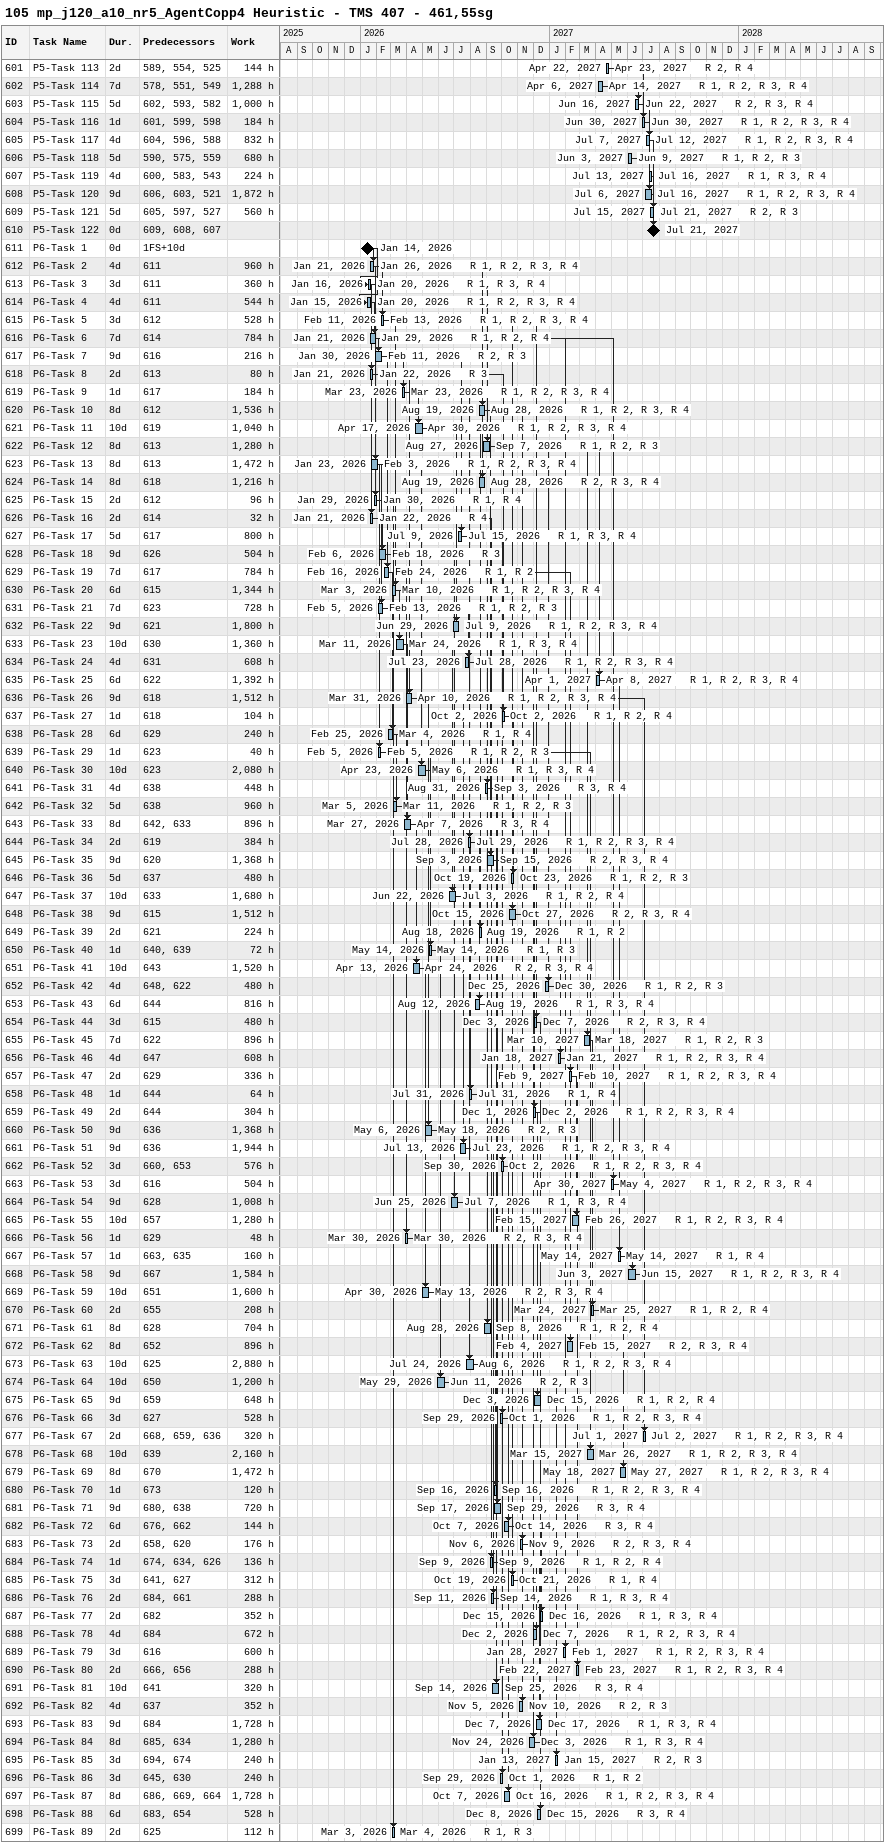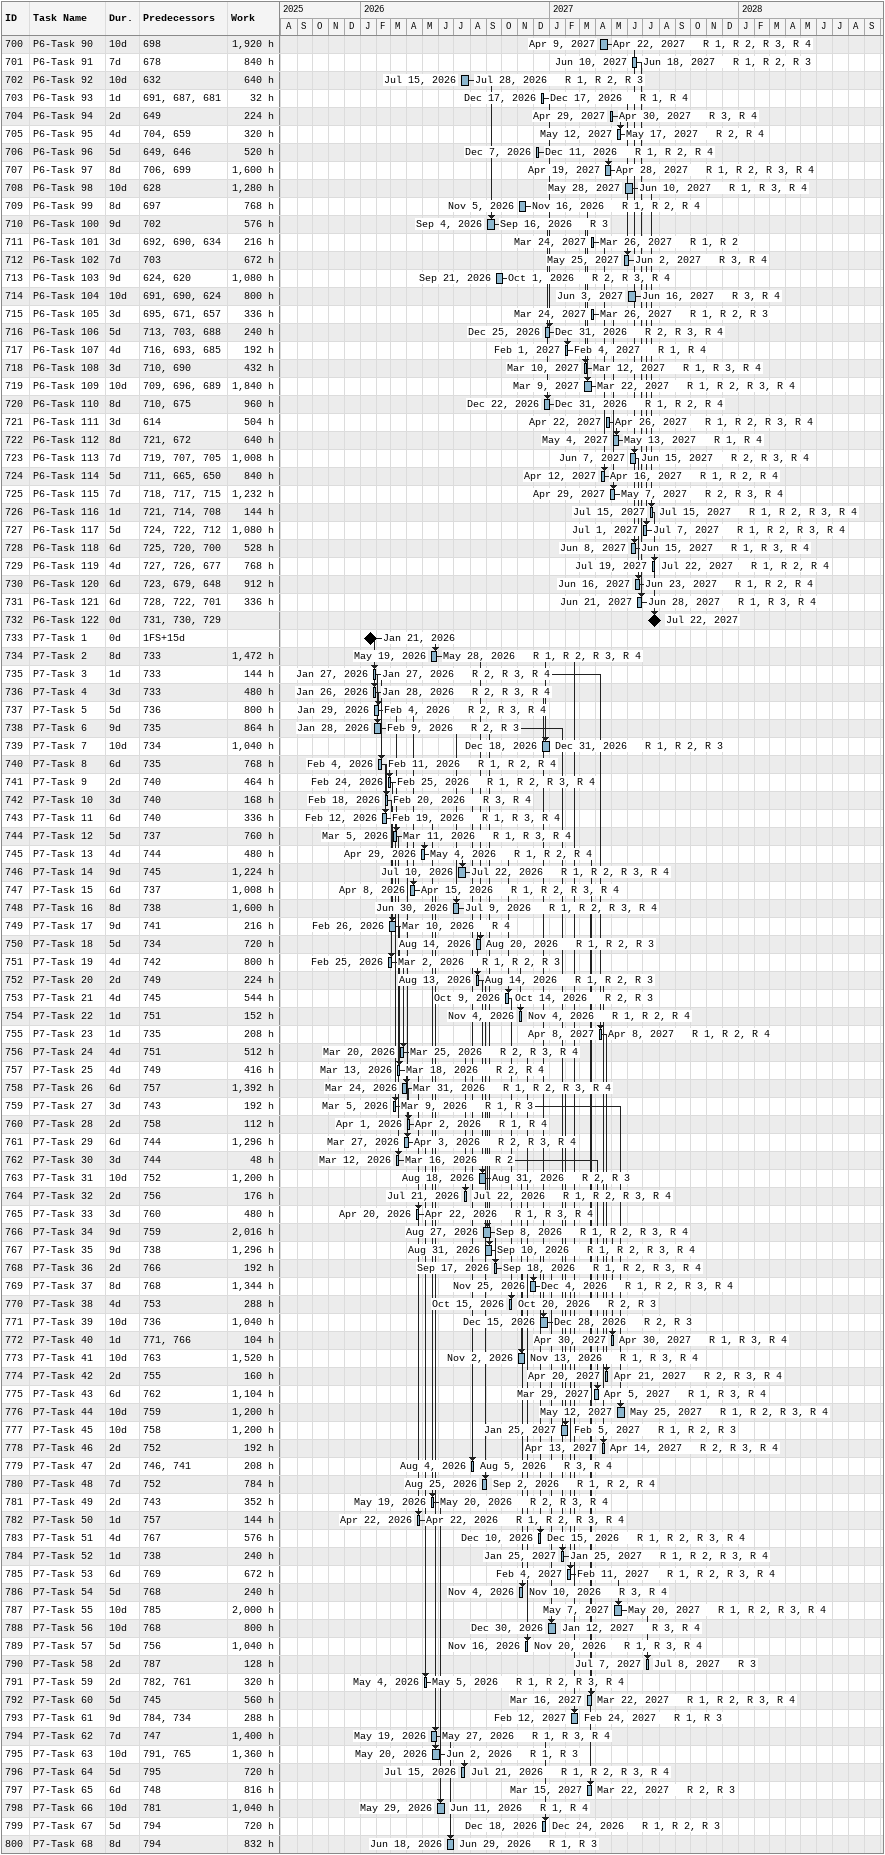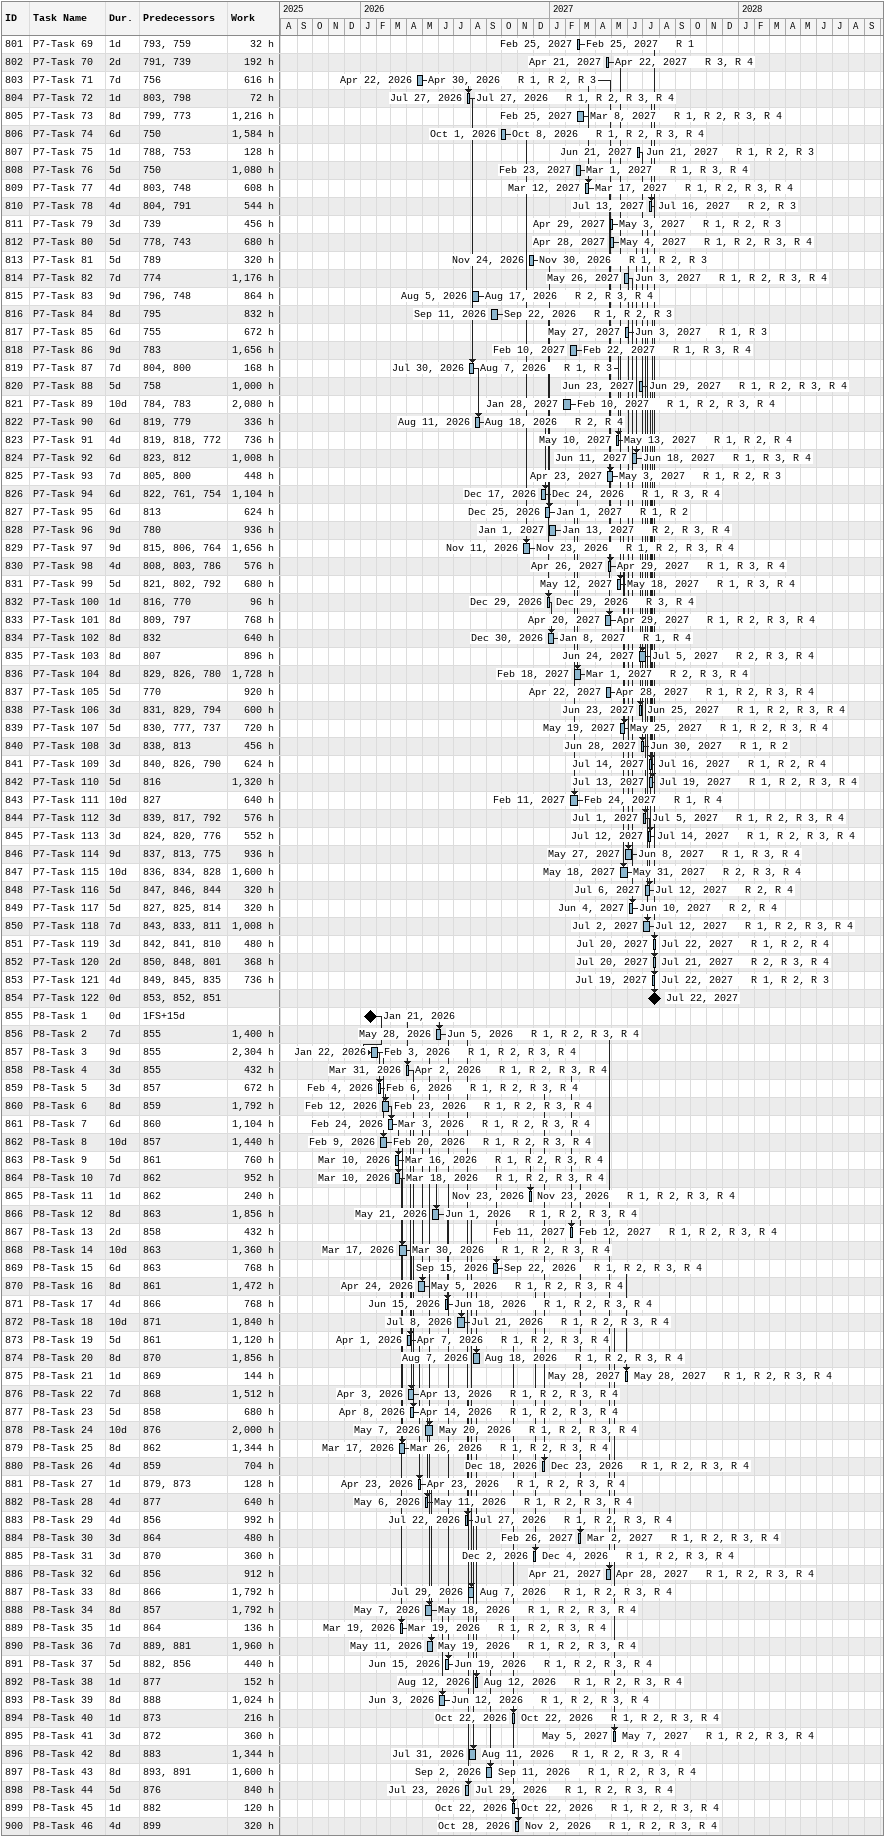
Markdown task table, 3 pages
105 mp_j120_a10_nr5_AgentCopp4 Heuristic - TMS 407 - 461,55sg

| ID | Task | Duration | Start | Finish | Predecessors | Resources | Work (h) |
|---|---|---|---|---|---|---|---|
| 601 | P5-Task 113 | 2d | 2027-04-22 | 2027-04-23 | 589, 554, 525 | R 2, R 4 | 144 |
| 602 | P5-Task 114 | 7d | 2027-04-06 | 2027-04-14 | 578, 551, 549 | R 1, R 2, R 3, R 4 | 1288 |
| 603 | P5-Task 115 | 5d | 2027-06-16 | 2027-06-22 | 602, 593, 582 | R 2, R 3, R 4 | 1000 |
| 604 | P5-Task 116 | 1d | 2027-06-30 | 2027-06-30 | 601, 599, 598 | R 1, R 2, R 3, R 4 | 184 |
| 605 | P5-Task 117 | 4d | 2027-07-07 | 2027-07-12 | 604, 596, 588 | R 1, R 2, R 3, R 4 | 832 |
| 606 | P5-Task 118 | 5d | 2027-06-03 | 2027-06-09 | 590, 575, 559 | R 1, R 2, R 3 | 680 |
| 607 | P5-Task 119 | 4d | 2027-07-13 | 2027-07-16 | 600, 583, 543 | R 1, R 3, R 4 | 224 |
| 608 | P5-Task 120 | 9d | 2027-07-06 | 2027-07-16 | 606, 603, 521 | R 1, R 2, R 3, R 4 | 1872 |
| 609 | P5-Task 121 | 5d | 2027-07-15 | 2027-07-21 | 605, 597, 527 | R 2, R 3 | 560 |
| 610 | P5-Task 122 | 0d | 2027-07-21 | 2027-07-21 | 609, 608, 607 |  |  |
| 611 | P6-Task 1 | 0d | 2026-01-14 | 2026-01-14 | 1FS+10d |  |  |
| 612 | P6-Task 2 | 4d | 2026-01-21 | 2026-01-26 | 611 | R 1, R 2, R 3, R 4 | 960 |
| 613 | P6-Task 3 | 3d | 2026-01-16 | 2026-01-20 | 611 | R 1, R 3, R 4 | 360 |
| 614 | P6-Task 4 | 4d | 2026-01-15 | 2026-01-20 | 611 | R 1, R 2, R 3, R 4 | 544 |
| 615 | P6-Task 5 | 3d | 2026-02-11 | 2026-02-13 | 612 | R 1, R 2, R 3, R 4 | 528 |
| 616 | P6-Task 6 | 7d | 2026-01-21 | 2026-01-29 | 614 | R 1, R 2, R 4 | 784 |
| 617 | P6-Task 7 | 9d | 2026-01-30 | 2026-02-11 | 616 | R 2, R 3 | 216 |
| 618 | P6-Task 8 | 2d | 2026-01-21 | 2026-01-22 | 613 | R 3 | 80 |
| 619 | P6-Task 9 | 1d | 2026-03-23 | 2026-03-23 | 617 | R 1, R 2, R 3, R 4 | 184 |
| 620 | P6-Task 10 | 8d | 2026-08-19 | 2026-08-28 | 612 | R 1, R 2, R 3, R 4 | 1536 |
| 621 | P6-Task 11 | 10d | 2026-04-17 | 2026-04-30 | 619 | R 1, R 2, R 3, R 4 | 1040 |
| 622 | P6-Task 12 | 8d | 2026-08-27 | 2026-09-07 | 613 | R 1, R 2, R 3 | 1280 |
| 623 | P6-Task 13 | 8d | 2026-01-23 | 2026-02-03 | 613 | R 1, R 2, R 3, R 4 | 1472 |
| 624 | P6-Task 14 | 8d | 2026-08-19 | 2026-08-28 | 618 | R 2, R 3, R 4 | 1216 |
| 625 | P6-Task 15 | 2d | 2026-01-29 | 2026-01-30 | 612 | R 1, R 4 | 96 |
| 626 | P6-Task 16 | 2d | 2026-01-21 | 2026-01-22 | 614 | R 4 | 32 |
| 627 | P6-Task 17 | 5d | 2026-07-09 | 2026-07-15 | 617 | R 1, R 3, R 4 | 800 |
| 628 | P6-Task 18 | 9d | 2026-02-06 | 2026-02-18 | 626 | R 3 | 504 |
| 629 | P6-Task 19 | 7d | 2026-02-16 | 2026-02-24 | 617 | R 1, R 2 | 784 |
| 630 | P6-Task 20 | 6d | 2026-03-03 | 2026-03-10 | 615 | R 1, R 2, R 3, R 4 | 1344 |
| 631 | P6-Task 21 | 7d | 2026-02-05 | 2026-02-13 | 623 | R 1, R 2, R 3 | 728 |
| 632 | P6-Task 22 | 9d | 2026-06-29 | 2026-07-09 | 621 | R 1, R 2, R 3, R 4 | 1800 |
| 633 | P6-Task 23 | 10d | 2026-03-11 | 2026-03-24 | 630 | R 1, R 3, R 4 | 1360 |
| 634 | P6-Task 24 | 4d | 2026-07-23 | 2026-07-28 | 631 | R 1, R 2, R 3, R 4 | 608 |
| 635 | P6-Task 25 | 6d | 2027-04-01 | 2027-04-08 | 622 | R 1, R 2, R 3, R 4 | 1392 |
| 636 | P6-Task 26 | 9d | 2026-03-31 | 2026-04-10 | 618 | R 1, R 2, R 3, R 4 | 1512 |
| 637 | P6-Task 27 | 1d | 2026-10-02 | 2026-10-02 | 618 | R 1, R 2, R 4 | 104 |
| 638 | P6-Task 28 | 6d | 2026-02-25 | 2026-03-04 | 629 | R 1, R 4 | 240 |
| 639 | P6-Task 29 | 1d | 2026-02-05 | 2026-02-05 | 623 | R 1, R 2, R 3 | 40 |
| 640 | P6-Task 30 | 10d | 2026-04-23 | 2026-05-06 | 623 | R 1, R 3, R 4 | 2080 |
| 641 | P6-Task 31 | 4d | 2026-08-31 | 2026-09-03 | 638 | R 3, R 4 | 448 |
| 642 | P6-Task 32 | 5d | 2026-03-05 | 2026-03-11 | 638 | R 1, R 2, R 3 | 960 |
| 643 | P6-Task 33 | 8d | 2026-03-27 | 2026-04-07 | 642, 633 | R 3, R 4 | 896 |
| 644 | P6-Task 34 | 2d | 2026-07-28 | 2026-07-29 | 619 | R 1, R 2, R 3, R 4 | 384 |
| 645 | P6-Task 35 | 9d | 2026-09-03 | 2026-09-15 | 620 | R 2, R 3, R 4 | 1368 |
| 646 | P6-Task 36 | 5d | 2026-10-19 | 2026-10-23 | 637 | R 1, R 2, R 3 | 480 |
| 647 | P6-Task 37 | 10d | 2026-06-22 | 2026-07-03 | 633 | R 1, R 2, R 4 | 1680 |
| 648 | P6-Task 38 | 9d | 2026-10-15 | 2026-10-27 | 615 | R 2, R 3, R 4 | 1512 |
| 649 | P6-Task 39 | 2d | 2026-08-18 | 2026-08-19 | 621 | R 1, R 2 | 224 |
| 650 | P6-Task 40 | 1d | 2026-05-14 | 2026-05-14 | 640, 639 | R 1, R 3 | 72 |
| 651 | P6-Task 41 | 10d | 2026-04-13 | 2026-04-24 | 643 | R 2, R 3, R 4 | 1520 |
| 652 | P6-Task 42 | 4d | 2026-12-25 | 2026-12-30 | 648, 622 | R 1, R 2, R 3 | 480 |
| 653 | P6-Task 43 | 6d | 2026-08-12 | 2026-08-19 | 644 | R 1, R 3, R 4 | 816 |
| 654 | P6-Task 44 | 3d | 2026-12-03 | 2026-12-07 | 615 | R 2, R 3, R 4 | 480 |
| 655 | P6-Task 45 | 7d | 2027-03-10 | 2027-03-18 | 622 | R 1, R 2, R 3 | 896 |
| 656 | P6-Task 46 | 4d | 2027-01-18 | 2027-01-21 | 647 | R 1, R 2, R 3, R 4 | 608 |
| 657 | P6-Task 47 | 2d | 2027-02-09 | 2027-02-10 | 629 | R 1, R 2, R 3, R 4 | 336 |
| 658 | P6-Task 48 | 1d | 2026-07-31 | 2026-07-31 | 644 | R 1, R 4 | 64 |
| 659 | P6-Task 49 | 2d | 2026-12-01 | 2026-12-02 | 644 | R 1, R 2, R 3, R 4 | 304 |
| 660 | P6-Task 50 | 9d | 2026-05-06 | 2026-05-18 | 636 | R 2, R 3 | 1368 |
| 661 | P6-Task 51 | 9d | 2026-07-13 | 2026-07-23 | 636 | R 1, R 2, R 3, R 4 | 1944 |
| 662 | P6-Task 52 | 3d | 2026-09-30 | 2026-10-02 | 660, 653 | R 1, R 2, R 3, R 4 | 576 |
| 663 | P6-Task 53 | 3d | 2027-04-30 | 2027-05-04 | 616 | R 1, R 2, R 3, R 4 | 504 |
| 664 | P6-Task 54 | 9d | 2026-06-25 | 2026-07-07 | 628 | R 1, R 3, R 4 | 1008 |
| 665 | P6-Task 55 | 10d | 2027-02-15 | 2027-02-26 | 657 | R 1, R 2, R 3, R 4 | 1280 |
| 666 | P6-Task 56 | 1d | 2026-03-30 | 2026-03-30 | 629 | R 2, R 3, R 4 | 48 |
| 667 | P6-Task 57 | 1d | 2027-05-14 | 2027-05-14 | 663, 635 | R 1, R 4 | 160 |
| 668 | P6-Task 58 | 9d | 2027-06-03 | 2027-06-15 | 667 | R 1, R 2, R 3, R 4 | 1584 |
| 669 | P6-Task 59 | 10d | 2026-04-30 | 2026-05-13 | 651 | R 2, R 3, R 4 | 1600 |
| 670 | P6-Task 60 | 2d | 2027-03-24 | 2027-03-25 | 655 | R 1, R 2, R 4 | 208 |
| 671 | P6-Task 61 | 8d | 2026-08-28 | 2026-09-08 | 628 | R 1, R 2, R 4 | 704 |
| 672 | P6-Task 62 | 8d | 2027-02-04 | 2027-02-15 | 652 | R 2, R 3, R 4 | 896 |
| 673 | P6-Task 63 | 10d | 2026-07-24 | 2026-08-06 | 625 | R 1, R 2, R 3, R 4 | 2880 |
| 674 | P6-Task 64 | 10d | 2026-05-29 | 2026-06-11 | 650 | R 2, R 3 | 1200 |
| 675 | P6-Task 65 | 9d | 2026-12-03 | 2026-12-15 | 659 | R 1, R 2, R 4 | 648 |
| 676 | P6-Task 66 | 3d | 2026-09-29 | 2026-10-01 | 627 | R 1, R 2, R 3, R 4 | 528 |
| 677 | P6-Task 67 | 2d | 2027-07-01 | 2027-07-02 | 668, 659, 636 | R 1, R 2, R 3, R 4 | 320 |
| 678 | P6-Task 68 | 10d | 2027-03-15 | 2027-03-26 | 639 | R 1, R 2, R 3, R 4 | 2160 |
| 679 | P6-Task 69 | 8d | 2027-05-18 | 2027-05-27 | 670 | R 1, R 2, R 3, R 4 | 1472 |
| 680 | P6-Task 70 | 1d | 2026-09-16 | 2026-09-16 | 673 | R 1, R 2, R 3, R 4 | 120 |
| 681 | P6-Task 71 | 9d | 2026-09-17 | 2026-09-29 | 680, 638 | R 3, R 4 | 720 |
| 682 | P6-Task 72 | 6d | 2026-10-07 | 2026-10-14 | 676, 662 | R 3, R 4 | 144 |
| 683 | P6-Task 73 | 2d | 2026-11-06 | 2026-11-09 | 658, 620 | R 2, R 3, R 4 | 176 |
| 684 | P6-Task 74 | 1d | 2026-09-09 | 2026-09-09 | 674, 634, 626 | R 1, R 2, R 4 | 136 |
| 685 | P6-Task 75 | 3d | 2026-10-19 | 2026-10-21 | 641, 627 | R 1, R 4 | 312 |
| 686 | P6-Task 76 | 2d | 2026-09-11 | 2026-09-14 | 684, 661 | R 1, R 3, R 4 | 288 |
| 687 | P6-Task 77 | 2d | 2026-12-15 | 2026-12-16 | 682 | R 1, R 3, R 4 | 352 |
| 688 | P6-Task 78 | 4d | 2026-12-02 | 2026-12-07 | 684 | R 1, R 2, R 3, R 4 | 672 |
| 689 | P6-Task 79 | 3d | 2027-01-28 | 2027-02-01 | 616 | R 1, R 2, R 3, R 4 | 600 |
| 690 | P6-Task 80 | 2d | 2027-02-22 | 2027-02-23 | 666, 656 | R 1, R 2, R 3, R 4 | 288 |
| 691 | P6-Task 81 | 10d | 2026-09-14 | 2026-09-25 | 641 | R 3, R 4 | 320 |
| 692 | P6-Task 82 | 4d | 2026-11-05 | 2026-11-10 | 637 | R 2, R 3 | 352 |
| 693 | P6-Task 83 | 9d | 2026-12-07 | 2026-12-17 | 684 | R 1, R 3, R 4 | 1728 |
| 694 | P6-Task 84 | 8d | 2026-11-24 | 2026-12-03 | 685, 634 | R 1, R 3, R 4 | 1280 |
| 695 | P6-Task 85 | 3d | 2027-01-13 | 2027-01-15 | 694, 674 | R 2, R 3 | 240 |
| 696 | P6-Task 86 | 3d | 2026-09-29 | 2026-10-01 | 645, 630 | R 1, R 2 | 240 |
| 697 | P6-Task 87 | 8d | 2026-10-07 | 2026-10-16 | 686, 669, 664 | R 1, R 2, R 3, R 4 | 1728 |
| 698 | P6-Task 88 | 6d | 2026-12-08 | 2026-12-15 | 683, 654 | R 3, R 4 | 528 |
| 699 | P6-Task 89 | 2d | 2026-03-03 | 2026-03-04 | 625 | R 1, R 3 | 112 |
| 700 | P6-Task 90 | 10d | 2027-04-09 | 2027-04-22 | 698 | R 1, R 2, R 3, R 4 | 1920 |
| 701 | P6-Task 91 | 7d | 2027-06-10 | 2027-06-18 | 678 | R 1, R 2, R 3 | 840 |
| 702 | P6-Task 92 | 10d | 2026-07-15 | 2026-07-28 | 632 | R 1, R 2, R 3 | 640 |
| 703 | P6-Task 93 | 1d | 2026-12-17 | 2026-12-17 | 691, 687, 681 | R 1, R 4 | 32 |
| 704 | P6-Task 94 | 2d | 2027-04-29 | 2027-04-30 | 649 | R 3, R 4 | 224 |
| 705 | P6-Task 95 | 4d | 2027-05-12 | 2027-05-17 | 704, 659 | R 2, R 4 | 320 |
| 706 | P6-Task 96 | 5d | 2026-12-07 | 2026-12-11 | 649, 646 | R 1, R 2, R 4 | 520 |
| 707 | P6-Task 97 | 8d | 2027-04-19 | 2027-04-28 | 706, 699 | R 1, R 2, R 3, R 4 | 1600 |
| 708 | P6-Task 98 | 10d | 2027-05-28 | 2027-06-10 | 628 | R 1, R 3, R 4 | 1280 |
| 709 | P6-Task 99 | 8d | 2026-11-05 | 2026-11-16 | 697 | R 1, R 2, R 4 | 768 |
| 710 | P6-Task 100 | 9d | 2026-09-04 | 2026-09-16 | 702 | R 3 | 576 |
| 711 | P6-Task 101 | 3d | 2027-03-24 | 2027-03-26 | 692, 690, 634 | R 1, R 2 | 216 |
| 712 | P6-Task 102 | 7d | 2027-05-25 | 2027-06-02 | 703 | R 3, R 4 | 672 |
| 713 | P6-Task 103 | 9d | 2026-09-21 | 2026-10-01 | 624, 620 | R 2, R 3, R 4 | 1080 |
| 714 | P6-Task 104 | 10d | 2027-06-03 | 2027-06-16 | 691, 690, 624 | R 3, R 4 | 800 |
| 715 | P6-Task 105 | 3d | 2027-03-24 | 2027-03-26 | 695, 671, 657 | R 1, R 2, R 3 | 336 |
| 716 | P6-Task 106 | 5d | 2026-12-25 | 2026-12-31 | 713, 703, 688 | R 2, R 3, R 4 | 240 |
| 717 | P6-Task 107 | 4d | 2027-02-01 | 2027-02-04 | 716, 693, 685 | R 1, R 4 | 192 |
| 718 | P6-Task 108 | 3d | 2027-03-10 | 2027-03-12 | 710, 690 | R 1, R 3, R 4 | 432 |
| 719 | P6-Task 109 | 10d | 2027-03-09 | 2027-03-22 | 709, 696, 689 | R 1, R 2, R 3, R 4 | 1840 |
| 720 | P6-Task 110 | 8d | 2026-12-22 | 2026-12-31 | 710, 675 | R 1, R 2, R 4 | 960 |
| 721 | P6-Task 111 | 3d | 2027-04-22 | 2027-04-26 | 614 | R 1, R 2, R 3, R 4 | 504 |
| 722 | P6-Task 112 | 8d | 2027-05-04 | 2027-05-13 | 721, 672 | R 1, R 4 | 640 |
| 723 | P6-Task 113 | 7d | 2027-06-07 | 2027-06-15 | 719, 707, 705 | R 2, R 3, R 4 | 1008 |
| 724 | P6-Task 114 | 5d | 2027-04-12 | 2027-04-16 | 711, 665, 650 | R 1, R 2, R 4 | 840 |
| 725 | P6-Task 115 | 7d | 2027-04-29 | 2027-05-07 | 718, 717, 715 | R 2, R 3, R 4 | 1232 |
| 726 | P6-Task 116 | 1d | 2027-07-15 | 2027-07-15 | 721, 714, 708 | R 1, R 2, R 3, R 4 | 144 |
| 727 | P6-Task 117 | 5d | 2027-07-01 | 2027-07-07 | 724, 722, 712 | R 1, R 2, R 3, R 4 | 1080 |
| 728 | P6-Task 118 | 6d | 2027-06-08 | 2027-06-15 | 725, 720, 700 | R 1, R 3, R 4 | 528 |
| 729 | P6-Task 119 | 4d | 2027-07-19 | 2027-07-22 | 727, 726, 677 | R 1, R 2, R 4 | 768 |
| 730 | P6-Task 120 | 6d | 2027-06-16 | 2027-06-23 | 723, 679, 648 | R 1, R 2, R 4 | 912 |
| 731 | P6-Task 121 | 6d | 2027-06-21 | 2027-06-28 | 728, 722, 701 | R 1, R 3, R 4 | 336 |
| 732 | P6-Task 122 | 0d | 2027-07-22 | 2027-07-22 | 731, 730, 729 |  |  |
| 733 | P7-Task 1 | 0d | 2026-01-21 | 2026-01-21 | 1FS+15d |  |  |
| 734 | P7-Task 2 | 8d | 2026-05-19 | 2026-05-28 | 733 | R 1, R 2, R 3, R 4 | 1472 |
| 735 | P7-Task 3 | 1d | 2026-01-27 | 2026-01-27 | 733 | R 2, R 3, R 4 | 144 |
| 736 | P7-Task 4 | 3d | 2026-01-26 | 2026-01-28 | 733 | R 2, R 3, R 4 | 480 |
| 737 | P7-Task 5 | 5d | 2026-01-29 | 2026-02-04 | 736 | R 2, R 3, R 4 | 800 |
| 738 | P7-Task 6 | 9d | 2026-01-28 | 2026-02-09 | 735 | R 2, R 3 | 864 |
| 739 | P7-Task 7 | 10d | 2026-12-18 | 2026-12-31 | 734 | R 1, R 2, R 3 | 1040 |
| 740 | P7-Task 8 | 6d | 2026-02-04 | 2026-02-11 | 735 | R 1, R 2, R 4 | 768 |
| 741 | P7-Task 9 | 2d | 2026-02-24 | 2026-02-25 | 740 | R 1, R 2, R 3, R 4 | 464 |
| 742 | P7-Task 10 | 3d | 2026-02-18 | 2026-02-20 | 740 | R 3, R 4 | 168 |
| 743 | P7-Task 11 | 6d | 2026-02-12 | 2026-02-19 | 740 | R 1, R 3, R 4 | 336 |
| 744 | P7-Task 12 | 5d | 2026-03-05 | 2026-03-11 | 737 | R 1, R 3, R 4 | 760 |
| 745 | P7-Task 13 | 4d | 2026-04-29 | 2026-05-04 | 744 | R 1, R 2, R 4 | 480 |
| 746 | P7-Task 14 | 9d | 2026-07-10 | 2026-07-22 | 745 | R 1, R 2, R 3, R 4 | 1224 |
| 747 | P7-Task 15 | 6d | 2026-04-08 | 2026-04-15 | 737 | R 1, R 2, R 3, R 4 | 1008 |
| 748 | P7-Task 16 | 8d | 2026-06-30 | 2026-07-09 | 738 | R 1, R 2, R 3, R 4 | 1600 |
| 749 | P7-Task 17 | 9d | 2026-02-26 | 2026-03-10 | 741 | R 4 | 216 |
| 750 | P7-Task 18 | 5d | 2026-08-14 | 2026-08-20 | 734 | R 1, R 2, R 3 | 720 |
| 751 | P7-Task 19 | 4d | 2026-02-25 | 2026-03-02 | 742 | R 1, R 2, R 3 | 800 |
| 752 | P7-Task 20 | 2d | 2026-08-13 | 2026-08-14 | 749 | R 1, R 2, R 3 | 224 |
| 753 | P7-Task 21 | 4d | 2026-10-09 | 2026-10-14 | 745 | R 2, R 3 | 544 |
| 754 | P7-Task 22 | 1d | 2026-11-04 | 2026-11-04 | 751 | R 1, R 2, R 4 | 152 |
| 755 | P7-Task 23 | 1d | 2027-04-08 | 2027-04-08 | 735 | R 1, R 2, R 4 | 208 |
| 756 | P7-Task 24 | 4d | 2026-03-20 | 2026-03-25 | 751 | R 2, R 3, R 4 | 512 |
| 757 | P7-Task 25 | 4d | 2026-03-13 | 2026-03-18 | 749 | R 2, R 4 | 416 |
| 758 | P7-Task 26 | 6d | 2026-03-24 | 2026-03-31 | 757 | R 1, R 2, R 3, R 4 | 1392 |
| 759 | P7-Task 27 | 3d | 2026-03-05 | 2026-03-09 | 743 | R 1, R 3 | 192 |
| 760 | P7-Task 28 | 2d | 2026-04-01 | 2026-04-02 | 758 | R 1, R 4 | 112 |
| 761 | P7-Task 29 | 6d | 2026-03-27 | 2026-04-03 | 744 | R 2, R 3, R 4 | 1296 |
| 762 | P7-Task 30 | 3d | 2026-03-12 | 2026-03-16 | 744 | R 2 | 48 |
| 763 | P7-Task 31 | 10d | 2026-08-18 | 2026-08-31 | 752 | R 2, R 3 | 1200 |
| 764 | P7-Task 32 | 2d | 2026-07-21 | 2026-07-22 | 756 | R 1, R 2, R 3, R 4 | 176 |
| 765 | P7-Task 33 | 3d | 2026-04-20 | 2026-04-22 | 760 | R 1, R 3, R 4 | 480 |
| 766 | P7-Task 34 | 9d | 2026-08-27 | 2026-09-08 | 759 | R 1, R 2, R 3, R 4 | 2016 |
| 767 | P7-Task 35 | 9d | 2026-08-31 | 2026-09-10 | 738 | R 1, R 2, R 3, R 4 | 1296 |
| 768 | P7-Task 36 | 2d | 2026-09-17 | 2026-09-18 | 766 | R 1, R 2, R 3, R 4 | 192 |
| 769 | P7-Task 37 | 8d | 2026-11-25 | 2026-12-04 | 768 | R 1, R 2, R 3, R 4 | 1344 |
| 770 | P7-Task 38 | 4d | 2026-10-15 | 2026-10-20 | 753 | R 2, R 3 | 288 |
| 771 | P7-Task 39 | 10d | 2026-12-15 | 2026-12-28 | 736 | R 2, R 3 | 1040 |
| 772 | P7-Task 40 | 1d | 2027-04-30 | 2027-04-30 | 771, 766 | R 1, R 3, R 4 | 104 |
| 773 | P7-Task 41 | 10d | 2026-11-02 | 2026-11-13 | 763 | R 1, R 3, R 4 | 1520 |
| 774 | P7-Task 42 | 2d | 2027-04-20 | 2027-04-21 | 755 | R 2, R 3, R 4 | 160 |
| 775 | P7-Task 43 | 6d | 2027-03-29 | 2027-04-05 | 762 | R 1, R 3, R 4 | 1104 |
| 776 | P7-Task 44 | 10d | 2027-05-12 | 2027-05-25 | 759 | R 1, R 2, R 3, R 4 | 1200 |
| 777 | P7-Task 45 | 10d | 2027-01-25 | 2027-02-05 | 758 | R 1, R 2, R 3 | 1200 |
| 778 | P7-Task 46 | 2d | 2027-04-13 | 2027-04-14 | 752 | R 2, R 3, R 4 | 192 |
| 779 | P7-Task 47 | 2d | 2026-08-04 | 2026-08-05 | 746, 741 | R 3, R 4 | 208 |
| 780 | P7-Task 48 | 7d | 2026-08-25 | 2026-09-02 | 752 | R 1, R 2, R 4 | 784 |
| 781 | P7-Task 49 | 2d | 2026-05-19 | 2026-05-20 | 743 | R 2, R 3, R 4 | 352 |
| 782 | P7-Task 50 | 1d | 2026-04-22 | 2026-04-22 | 757 | R 1, R 2, R 3, R 4 | 144 |
| 783 | P7-Task 51 | 4d | 2026-12-10 | 2026-12-15 | 767 | R 1, R 2, R 3, R 4 | 576 |
| 784 | P7-Task 52 | 1d | 2027-01-25 | 2027-01-25 | 738 | R 1, R 2, R 3, R 4 | 240 |
| 785 | P7-Task 53 | 6d | 2027-02-04 | 2027-02-11 | 769 | R 1, R 2, R 3, R 4 | 672 |
| 786 | P7-Task 54 | 5d | 2026-11-04 | 2026-11-10 | 768 | R 3, R 4 | 240 |
| 787 | P7-Task 55 | 10d | 2027-05-07 | 2027-05-20 | 785 | R 1, R 2, R 3, R 4 | 2000 |
| 788 | P7-Task 56 | 10d | 2026-12-30 | 2027-01-12 | 768 | R 3, R 4 | 800 |
| 789 | P7-Task 57 | 5d | 2026-11-16 | 2026-11-20 | 756 | R 1, R 3, R 4 | 1040 |
| 790 | P7-Task 58 | 2d | 2027-07-07 | 2027-07-08 | 787 | R 3 | 128 |
| 791 | P7-Task 59 | 2d | 2026-05-04 | 2026-05-05 | 782, 761 | R 1, R 2, R 3, R 4 | 320 |
| 792 | P7-Task 60 | 5d | 2027-03-16 | 2027-03-22 | 745 | R 1, R 2, R 3, R 4 | 560 |
| 793 | P7-Task 61 | 9d | 2027-02-12 | 2027-02-24 | 784, 734 | R 1, R 3 | 288 |
| 794 | P7-Task 62 | 7d | 2026-05-19 | 2026-05-27 | 747 | R 1, R 3, R 4 | 1400 |
| 795 | P7-Task 63 | 10d | 2026-05-20 | 2026-06-02 | 791, 765 | R 1, R 3 | 1360 |
| 796 | P7-Task 64 | 5d | 2026-07-15 | 2026-07-21 | 795 | R 1, R 2, R 3, R 4 | 720 |
| 797 | P7-Task 65 | 6d | 2027-03-15 | 2027-03-22 | 748 | R 2, R 3 | 816 |
| 798 | P7-Task 66 | 10d | 2026-05-29 | 2026-06-11 | 781 | R 1, R 4 | 1040 |
| 799 | P7-Task 67 | 5d | 2026-12-18 | 2026-12-24 | 794 | R 1, R 2, R 3 | 720 |
| 800 | P7-Task 68 | 8d | 2026-06-18 | 2026-06-29 | 794 | R 1, R 3 | 832 |
| 801 | P7-Task 69 | 1d | 2027-02-25 | 2027-02-25 | 793, 759 | R 1 | 32 |
| 802 | P7-Task 70 | 2d | 2027-04-21 | 2027-04-22 | 791, 739 | R 3, R 4 | 192 |
| 803 | P7-Task 71 | 7d | 2026-04-22 | 2026-04-30 | 756 | R 1, R 2, R 3 | 616 |
| 804 | P7-Task 72 | 1d | 2026-07-27 | 2026-07-27 | 803, 798 | R 1, R 2, R 3, R 4 | 72 |
| 805 | P7-Task 73 | 8d | 2027-02-25 | 2027-03-08 | 799, 773 | R 1, R 2, R 3, R 4 | 1216 |
| 806 | P7-Task 74 | 6d | 2026-10-01 | 2026-10-08 | 750 | R 1, R 2, R 3, R 4 | 1584 |
| 807 | P7-Task 75 | 1d | 2027-06-21 | 2027-06-21 | 788, 753 | R 1, R 2, R 3 | 128 |
| 808 | P7-Task 76 | 5d | 2027-02-23 | 2027-03-01 | 750 | R 1, R 3, R 4 | 1080 |
| 809 | P7-Task 77 | 4d | 2027-03-12 | 2027-03-17 | 803, 748 | R 1, R 2, R 3, R 4 | 608 |
| 810 | P7-Task 78 | 4d | 2027-07-13 | 2027-07-16 | 804, 791 | R 2, R 3 | 544 |
| 811 | P7-Task 79 | 3d | 2027-04-29 | 2027-05-03 | 739 | R 1, R 2, R 3 | 456 |
| 812 | P7-Task 80 | 5d | 2027-04-28 | 2027-05-04 | 778, 743 | R 1, R 2, R 3, R 4 | 680 |
| 813 | P7-Task 81 | 5d | 2026-11-24 | 2026-11-30 | 789 | R 1, R 2, R 3 | 320 |
| 814 | P7-Task 82 | 7d | 2027-05-26 | 2027-06-03 | 774 | R 1, R 2, R 3, R 4 | 1176 |
| 815 | P7-Task 83 | 9d | 2026-08-05 | 2026-08-17 | 796, 748 | R 2, R 3, R 4 | 864 |
| 816 | P7-Task 84 | 8d | 2026-09-11 | 2026-09-22 | 795 | R 1, R 2, R 3 | 832 |
| 817 | P7-Task 85 | 6d | 2027-05-27 | 2027-06-03 | 755 | R 1, R 3 | 672 |
| 818 | P7-Task 86 | 9d | 2027-02-10 | 2027-02-22 | 783 | R 1, R 3, R 4 | 1656 |
| 819 | P7-Task 87 | 7d | 2026-07-30 | 2026-08-07 | 804, 800 | R 1, R 3 | 168 |
| 820 | P7-Task 88 | 5d | 2027-06-23 | 2027-06-29 | 758 | R 1, R 2, R 3, R 4 | 1000 |
| 821 | P7-Task 89 | 10d | 2027-01-28 | 2027-02-10 | 784, 783 | R 1, R 2, R 3, R 4 | 2080 |
| 822 | P7-Task 90 | 6d | 2026-08-11 | 2026-08-18 | 819, 779 | R 2, R 4 | 336 |
| 823 | P7-Task 91 | 4d | 2027-05-10 | 2027-05-13 | 819, 818, 772 | R 1, R 2, R 4 | 736 |
| 824 | P7-Task 92 | 6d | 2027-06-11 | 2027-06-18 | 823, 812 | R 1, R 3, R 4 | 1008 |
| 825 | P7-Task 93 | 7d | 2027-04-23 | 2027-05-03 | 805, 800 | R 1, R 2, R 3 | 448 |
| 826 | P7-Task 94 | 6d | 2026-12-17 | 2026-12-24 | 822, 761, 754 | R 1, R 3, R 4 | 1104 |
| 827 | P7-Task 95 | 6d | 2026-12-25 | 2027-01-01 | 813 | R 1, R 2 | 624 |
| 828 | P7-Task 96 | 9d | 2027-01-01 | 2027-01-13 | 780 | R 2, R 3, R 4 | 936 |
| 829 | P7-Task 97 | 9d | 2026-11-11 | 2026-11-23 | 815, 806, 764 | R 1, R 2, R 3, R 4 | 1656 |
| 830 | P7-Task 98 | 4d | 2027-04-26 | 2027-04-29 | 808, 803, 786 | R 1, R 3, R 4 | 576 |
| 831 | P7-Task 99 | 5d | 2027-05-12 | 2027-05-18 | 821, 802, 792 | R 1, R 3, R 4 | 680 |
| 832 | P7-Task 100 | 1d | 2026-12-29 | 2026-12-29 | 816, 770 | R 3, R 4 | 96 |
| 833 | P7-Task 101 | 8d | 2027-04-20 | 2027-04-29 | 809, 797 | R 1, R 2, R 3, R 4 | 768 |
| 834 | P7-Task 102 | 8d | 2026-12-30 | 2027-01-08 | 832 | R 1, R 4 | 640 |
| 835 | P7-Task 103 | 8d | 2027-06-24 | 2027-07-05 | 807 | R 2, R 3, R 4 | 896 |
| 836 | P7-Task 104 | 8d | 2027-02-18 | 2027-03-01 | 829, 826, 780 | R 2, R 3, R 4 | 1728 |
| 837 | P7-Task 105 | 5d | 2027-04-22 | 2027-04-28 | 770 | R 1, R 2, R 3, R 4 | 920 |
| 838 | P7-Task 106 | 3d | 2027-06-23 | 2027-06-25 | 831, 829, 794 | R 1, R 2, R 3, R 4 | 600 |
| 839 | P7-Task 107 | 5d | 2027-05-19 | 2027-05-25 | 830, 777, 737 | R 1, R 2, R 3, R 4 | 720 |
| 840 | P7-Task 108 | 3d | 2027-06-28 | 2027-06-30 | 838, 813 | R 1, R 2 | 456 |
| 841 | P7-Task 109 | 3d | 2027-07-14 | 2027-07-16 | 840, 826, 790 | R 1, R 2, R 4 | 624 |
| 842 | P7-Task 110 | 5d | 2027-07-13 | 2027-07-19 | 816 | R 1, R 2, R 3, R 4 | 1320 |
| 843 | P7-Task 111 | 10d | 2027-02-11 | 2027-02-24 | 827 | R 1, R 4 | 640 |
| 844 | P7-Task 112 | 3d | 2027-07-01 | 2027-07-05 | 839, 817, 792 | R 1, R 2, R 3, R 4 | 576 |
| 845 | P7-Task 113 | 3d | 2027-07-12 | 2027-07-14 | 824, 820, 776 | R 1, R 2, R 3, R 4 | 552 |
| 846 | P7-Task 114 | 9d | 2027-05-27 | 2027-06-08 | 837, 813, 775 | R 1, R 3, R 4 | 936 |
| 847 | P7-Task 115 | 10d | 2027-05-18 | 2027-05-31 | 836, 834, 828 | R 2, R 3, R 4 | 1600 |
| 848 | P7-Task 116 | 5d | 2027-07-06 | 2027-07-12 | 847, 846, 844 | R 2, R 4 | 320 |
| 849 | P7-Task 117 | 5d | 2027-06-04 | 2027-06-10 | 827, 825, 814 | R 2, R 4 | 320 |
| 850 | P7-Task 118 | 7d | 2027-07-02 | 2027-07-12 | 843, 833, 811 | R 1, R 2, R 3, R 4 | 1008 |
| 851 | P7-Task 119 | 3d | 2027-07-20 | 2027-07-22 | 842, 841, 810 | R 1, R 2, R 4 | 480 |
| 852 | P7-Task 120 | 2d | 2027-07-20 | 2027-07-21 | 850, 848, 801 | R 2, R 3, R 4 | 368 |
| 853 | P7-Task 121 | 4d | 2027-07-19 | 2027-07-22 | 849, 845, 835 | R 1, R 2, R 3 | 736 |
| 854 | P7-Task 122 | 0d | 2027-07-22 | 2027-07-22 | 853, 852, 851 |  |  |
| 855 | P8-Task 1 | 0d | 2026-01-21 | 2026-01-21 | 1FS+15d |  |  |
| 856 | P8-Task 2 | 7d | 2026-05-28 | 2026-06-05 | 855 | R 1, R 2, R 3, R 4 | 1400 |
| 857 | P8-Task 3 | 9d | 2026-01-22 | 2026-02-03 | 855 | R 1, R 2, R 3, R 4 | 2304 |
| 858 | P8-Task 4 | 3d | 2026-03-31 | 2026-04-02 | 855 | R 1, R 2, R 3, R 4 | 432 |
| 859 | P8-Task 5 | 3d | 2026-02-04 | 2026-02-06 | 857 | R 1, R 2, R 3, R 4 | 672 |
| 860 | P8-Task 6 | 8d | 2026-02-12 | 2026-02-23 | 859 | R 1, R 2, R 3, R 4 | 1792 |
| 861 | P8-Task 7 | 6d | 2026-02-24 | 2026-03-03 | 860 | R 1, R 2, R 3, R 4 | 1104 |
| 862 | P8-Task 8 | 10d | 2026-02-09 | 2026-02-20 | 857 | R 1, R 2, R 3, R 4 | 1440 |
| 863 | P8-Task 9 | 5d | 2026-03-10 | 2026-03-16 | 861 | R 1, R 2, R 3, R 4 | 760 |
| 864 | P8-Task 10 | 7d | 2026-03-10 | 2026-03-18 | 862 | R 1, R 2, R 3, R 4 | 952 |
| 865 | P8-Task 11 | 1d | 2026-11-23 | 2026-11-23 | 862 | R 1, R 2, R 3, R 4 | 240 |
| 866 | P8-Task 12 | 8d | 2026-05-21 | 2026-06-01 | 863 | R 1, R 2, R 3, R 4 | 1856 |
| 867 | P8-Task 13 | 2d | 2027-02-11 | 2027-02-12 | 858 | R 1, R 2, R 3, R 4 | 432 |
| 868 | P8-Task 14 | 10d | 2026-03-17 | 2026-03-30 | 863 | R 1, R 2, R 3, R 4 | 1360 |
| 869 | P8-Task 15 | 6d | 2026-09-15 | 2026-09-22 | 863 | R 1, R 2, R 3, R 4 | 768 |
| 870 | P8-Task 16 | 8d | 2026-04-24 | 2026-05-05 | 861 | R 1, R 2, R 3, R 4 | 1472 |
| 871 | P8-Task 17 | 4d | 2026-06-15 | 2026-06-18 | 866 | R 1, R 2, R 3, R 4 | 768 |
| 872 | P8-Task 18 | 10d | 2026-07-08 | 2026-07-21 | 871 | R 1, R 2, R 3, R 4 | 1840 |
| 873 | P8-Task 19 | 5d | 2026-04-01 | 2026-04-07 | 861 | R 1, R 2, R 3, R 4 | 1120 |
| 874 | P8-Task 20 | 8d | 2026-08-07 | 2026-08-18 | 870 | R 1, R 2, R 3, R 4 | 1856 |
| 875 | P8-Task 21 | 1d | 2027-05-28 | 2027-05-28 | 869 | R 1, R 2, R 3, R 4 | 144 |
| 876 | P8-Task 22 | 7d | 2026-04-03 | 2026-04-13 | 868 | R 1, R 2, R 3, R 4 | 1512 |
| 877 | P8-Task 23 | 5d | 2026-04-08 | 2026-04-14 | 858 | R 1, R 2, R 3, R 4 | 680 |
| 878 | P8-Task 24 | 10d | 2026-05-07 | 2026-05-20 | 876 | R 1, R 2, R 3, R 4 | 2000 |
| 879 | P8-Task 25 | 8d | 2026-03-17 | 2026-03-26 | 862 | R 1, R 2, R 3, R 4 | 1344 |
| 880 | P8-Task 26 | 4d | 2026-12-18 | 2026-12-23 | 859 | R 1, R 2, R 3, R 4 | 704 |
| 881 | P8-Task 27 | 1d | 2026-04-23 | 2026-04-23 | 879, 873 | R 1, R 2, R 3, R 4 | 128 |
| 882 | P8-Task 28 | 4d | 2026-05-06 | 2026-05-11 | 877 | R 1, R 2, R 3, R 4 | 640 |
| 883 | P8-Task 29 | 4d | 2026-07-22 | 2026-07-27 | 856 | R 1, R 2, R 3, R 4 | 992 |
| 884 | P8-Task 30 | 3d | 2027-02-26 | 2027-03-02 | 864 | R 1, R 2, R 3, R 4 | 480 |
| 885 | P8-Task 31 | 3d | 2026-12-02 | 2026-12-04 | 870 | R 1, R 2, R 3, R 4 | 360 |
| 886 | P8-Task 32 | 6d | 2027-04-21 | 2027-04-28 | 856 | R 1, R 2, R 3, R 4 | 912 |
| 887 | P8-Task 33 | 8d | 2026-07-29 | 2026-08-07 | 866 | R 1, R 2, R 3, R 4 | 1792 |
| 888 | P8-Task 34 | 8d | 2026-05-07 | 2026-05-18 | 857 | R 1, R 2, R 3, R 4 | 1792 |
| 889 | P8-Task 35 | 1d | 2026-03-19 | 2026-03-19 | 864 | R 1, R 2, R 3, R 4 | 136 |
| 890 | P8-Task 36 | 7d | 2026-05-11 | 2026-05-19 | 889, 881 | R 1, R 2, R 3, R 4 | 1960 |
| 891 | P8-Task 37 | 5d | 2026-06-15 | 2026-06-19 | 882, 856 | R 1, R 2, R 3, R 4 | 440 |
| 892 | P8-Task 38 | 1d | 2026-08-12 | 2026-08-12 | 877 | R 1, R 2, R 3, R 4 | 152 |
| 893 | P8-Task 39 | 8d | 2026-06-03 | 2026-06-12 | 888 | R 1, R 2, R 3, R 4 | 1024 |
| 894 | P8-Task 40 | 1d | 2026-10-22 | 2026-10-22 | 873 | R 1, R 2, R 3, R 4 | 216 |
| 895 | P8-Task 41 | 3d | 2027-05-05 | 2027-05-07 | 872 | R 1, R 2, R 3, R 4 | 360 |
| 896 | P8-Task 42 | 8d | 2026-07-31 | 2026-08-11 | 883 | R 1, R 2, R 3, R 4 | 1344 |
| 897 | P8-Task 43 | 8d | 2026-09-02 | 2026-09-11 | 893, 891 | R 1, R 2, R 3, R 4 | 1600 |
| 898 | P8-Task 44 | 5d | 2026-07-23 | 2026-07-29 | 876 | R 1, R 2, R 3, R 4 | 840 |
| 899 | P8-Task 45 | 1d | 2026-10-22 | 2026-10-22 | 882 | R 1, R 2, R 3, R 4 | 120 |
| 900 | P8-Task 46 | 4d | 2026-10-28 | 2026-11-02 | 899 | R 1, R 2, R 3, R 4 | 320 |
